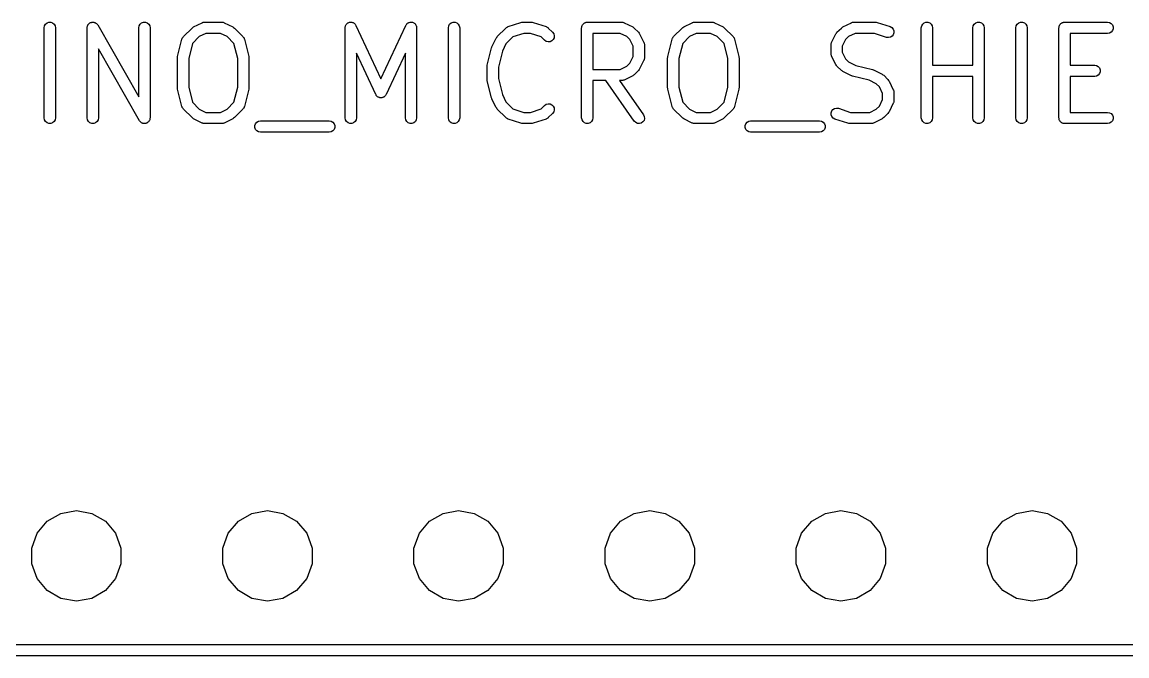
# Model space of a CAD drawing. Header units: millimetres. Extents: x 50 to 169, y 50 to 167.
# Drawn here: x 139.97 to 154.65, y 147.2 to 155.63 of the extents above; entities that cross this region are included whole.
import ezdxf

# ---------------------------------------------------------------- set-up
doc = ezdxf.new("R2010")
doc.units = ezdxf.units.MM
doc.layers.add('BLACK', color=7, linetype='Continuous')

# ---------------------------------------------------------------- blocks, each defined once
blk = doc.blocks.new('hhskb2-F.SilkS')
at = {"layer": 'BLACK'}
for p, q in [((127.152, -31.2229), (127.157, -31.1972)), ((127.152, -32.4229), (127.152, -31.2229)), ((127.157, -31.1972), (127.17, -31.1746)), ((127.17, -31.1746), (127.19, -31.1579)), ((127.19, -31.1579), (127.214, -31.149)), ((127.214, -31.149), (127.24, -31.149)), ((127.24, -31.149), (127.265, -31.1579)), ((127.265, -31.1579), (127.285, -31.1746)), ((127.285, -31.1746), (127.298, -31.1972)), ((127.298, -31.1972), (127.302, -31.2229)), ((127.302, -31.2229), (127.302, -32.4229)), ((127.724, -31.2229), (127.725, -31.2162)), ((127.724, -32.4229), (127.724, -31.2229)), ((127.725, -31.2095), (127.727, -31.2035)), ((127.725, -31.2162), (127.725, -31.2095)), ((127.727, -31.2035), (127.728, -31.1972)), ((127.728, -31.1972), (127.731, -31.1914)), ((127.731, -31.1914), (127.734, -31.1851)), ((127.734, -31.1851), (127.738, -31.1802)), ((127.738, -31.1802), (127.741, -31.1746)), ((127.741, -31.1746), (127.746, -31.1703)), ((127.746, -31.1703), (127.751, -31.1652)), ((127.751, -31.1652), (127.756, -31.162)), ((127.756, -31.162), (127.761, -31.1579)), ((127.761, -31.1579), (127.767, -31.1556)), ((127.767, -31.1556), (127.773, -31.1523)), ((127.773, -31.1523), (127.78, -31.1512)), ((127.78, -31.1512), (127.786, -31.149)), ((127.786, -31.149), (127.792, -31.149)), ((127.792, -31.149), (127.799, -31.1479)), ((127.799, -31.1479), (127.805, -31.149)), ((127.805, -31.149), (127.812, -31.149)), ((127.812, -31.149), (127.818, -31.1513)), ((127.818, -31.1513), (127.825, -31.1525)), ((127.825, -31.1525), (127.83, -31.1557)), ((127.83, -31.1557), (127.836, -31.1579)), ((127.836, -31.1579), (127.841, -31.1622)), ((127.841, -31.1622), (127.847, -31.1656)), ((127.847, -31.1656), (127.851, -31.1705)), ((127.851, -31.1705), (127.856, -31.1746)), ((127.856, -31.1746), (127.859, -31.1805)), ((127.859, -31.1805), (127.864, -31.1856)), ((127.864, -31.1856), (128.409, -32.1404)), ((128.409, -31.2229), (128.414, -31.1972)), ((128.409, -32.1404), (128.409, -31.2229)), ((128.414, -31.1972), (128.427, -31.1746)), ((128.427, -31.1746), (128.447, -31.1579)), ((128.447, -31.1579), (128.471, -31.149)), ((128.471, -31.149), (128.497, -31.149)), ((128.497, -31.149), (128.522, -31.1579)), ((128.522, -31.1579), (128.542, -31.1746)), ((128.542, -31.1746), (128.555, -31.1972)), ((128.555, -31.1972), (128.559, -31.2229)), ((128.559, -31.2229), (128.559, -32.4229)), ((129.003, -31.3413), (129.117, -31.227)), ((129.117, -31.227), (129.127, -31.2201)), ((129.127, -31.2201), (129.136, -31.2129)), ((129.136, -31.2129), (129.251, -31.1558)), ((129.251, -31.1558), (129.255, -31.1545)), ((129.255, -31.1545), (129.259, -31.1524)), ((129.259, -31.1524), (129.267, -31.1509)), ((129.267, -31.1509), (129.276, -31.1483)), ((129.276, -31.1483), (129.28, -31.1486)), ((129.28, -31.1486), (129.284, -31.1479)), ((129.284, -31.1479), (129.513, -31.1479)), ((129.513, -31.1479), (129.517, -31.1486)), ((129.517, -31.1486), (129.521, -31.1483)), ((129.521, -31.1483), (129.53, -31.1509)), ((129.53, -31.1509), (129.539, -31.1524)), ((129.539, -31.1524), (129.542, -31.1545)), ((129.542, -31.1545), (129.546, -31.1558)), ((129.546, -31.1558), (129.661, -31.2129)), ((129.661, -31.2129), (129.67, -31.2201)), ((129.67, -31.2201), (129.68, -31.227)), ((129.68, -31.227), (129.794, -31.3413)), ((131.152, -31.2229), (131.154, -31.2132)), ((131.152, -32.4229), (131.152, -31.2229)), ((131.154, -31.2132), (131.155, -31.2035)), ((131.155, -31.2035), (131.156, -31.2005)), ((131.156, -31.2005), (131.157, -31.1972)), ((131.157, -31.1972), (131.162, -31.1887)), ((131.162, -31.1887), (131.166, -31.1799)), ((131.166, -31.1799), (131.168, -31.1775)), ((131.168, -31.1775), (131.17, -31.1746)), ((131.17, -31.1746), (131.177, -31.1684)), ((131.177, -31.1684), (131.184, -31.1614)), ((131.184, -31.1614), (131.187, -31.16)), ((131.187, -31.16), (131.19, -31.1579)), ((131.19, -31.1579), (131.199, -31.1546)), ((131.199, -31.1546), (131.208, -31.1504)), ((131.208, -31.1504), (131.211, -31.1501)), ((131.211, -31.1501), (131.214, -31.149)), ((131.214, -31.149), (131.224, -31.149)), ((131.224, -31.149), (131.234, -31.1481)), ((131.234, -31.1481), (131.237, -31.149)), ((131.237, -31.149), (131.24, -31.149)), ((131.24, -31.149), (131.249, -31.1523)), ((131.249, -31.1523), (131.259, -31.1549)), ((131.259, -31.1549), (131.262, -31.1568)), ((131.262, -31.1568), (131.265, -31.1579)), ((131.265, -31.1579), (131.272, -31.1642)), ((131.272, -31.1642), (131.28, -31.1698)), ((131.28, -31.1698), (131.282, -31.1725)), ((131.282, -31.1725), (131.285, -31.1746)), ((131.285, -31.1746), (131.289, -31.1831)), ((131.289, -31.1831), (131.295, -31.1911)), ((131.295, -31.1911), (131.627, -31.9026)), ((131.627, -31.9026), (131.959, -31.1911)), ((131.959, -31.1911), (131.965, -31.1831)), ((131.965, -31.1831), (131.97, -31.1746)), ((131.97, -31.1746), (131.972, -31.1725)), ((131.972, -31.1725), (131.974, -31.1698)), ((131.974, -31.1698), (131.982, -31.1642)), ((131.982, -31.1642), (131.99, -31.1579)), ((131.99, -31.1579), (131.993, -31.1568)), ((131.993, -31.1568), (131.995, -31.1549)), ((131.995, -31.1549), (132.005, -31.1523)), ((132.005, -31.1523), (132.014, -31.149)), ((132.014, -31.149), (132.017, -31.149)), ((132.017, -31.149), (132.021, -31.1481)), ((132.021, -31.1481), (132.03, -31.149)), ((132.03, -31.149), (132.04, -31.149)), ((132.04, -31.149), (132.043, -31.1501)), ((132.043, -31.1501), (132.047, -31.1504)), ((132.047, -31.1504), (132.055, -31.1546)), ((132.055, -31.1546), (132.065, -31.1579)), ((132.065, -31.1579), (132.067, -31.16)), ((132.067, -31.16), (132.07, -31.1614)), ((132.07, -31.1614), (132.077, -31.1684)), ((132.077, -31.1684), (132.085, -31.1746)), ((132.085, -31.1746), (132.086, -31.1775)), ((132.086, -31.1775), (132.089, -31.1799)), ((132.089, -31.1799), (132.093, -31.1887)), ((132.093, -31.1887), (132.098, -31.1972)), ((132.098, -31.1972), (132.098, -31.2005)), ((132.098, -31.2005), (132.1, -31.2035)), ((132.1, -31.2035), (132.1, -31.2132)), ((132.1, -31.2132), (132.102, -31.2229)), ((132.102, -31.2229), (132.102, -32.4229)), ((132.524, -31.2229), (132.528, -31.1972)), ((132.524, -32.4229), (132.524, -31.2229)), ((132.528, -31.1972), (132.541, -31.1746)), ((132.541, -31.1746), (132.561, -31.1579)), ((132.561, -31.1579), (132.586, -31.149)), ((132.586, -31.149), (132.612, -31.149)), ((132.612, -31.149), (132.636, -31.1579)), ((132.636, -31.1579), (132.656, -31.1746)), ((132.656, -31.1746), (132.669, -31.1972)), ((132.669, -31.1972), (132.674, -31.2229)), ((132.674, -31.2229), (132.674, -32.4229)), ((133.174, -31.3413), (133.288, -31.227)), ((133.288, -31.227), (133.292, -31.2245)), ((133.292, -31.2245), (133.295, -31.2213)), ((133.295, -31.2213), (133.303, -31.2171)), ((133.303, -31.2171), (133.31, -31.212)), ((133.31, -31.212), (133.314, -31.2109)), ((133.314, -31.2109), (133.318, -31.2088)), ((133.318, -31.2088), (133.489, -31.1517)), ((133.489, -31.1517), (133.501, -31.1499)), ((133.501, -31.1499), (133.513, -31.1479)), ((133.513, -31.1479), (133.627, -31.1479)), ((133.627, -31.1479), (133.639, -31.1499)), ((133.639, -31.1499), (133.651, -31.1517)), ((133.651, -31.1517), (133.822, -31.2088)), ((133.822, -31.2088), (133.826, -31.2109)), ((133.826, -31.2109), (133.83, -31.212)), ((133.83, -31.212), (133.837, -31.2171)), ((133.837, -31.2171), (133.845, -31.2213)), ((133.845, -31.2213), (133.848, -31.2245)), ((133.848, -31.2245), (133.852, -31.227)), ((133.852, -31.227), (133.909, -31.2841)), ((134.295, -31.2229), (134.296, -31.2164)), ((134.295, -32.4229), (134.295, -31.2229)), ((134.296, -31.2098), (134.298, -31.2037)), ((134.296, -31.2164), (134.296, -31.2098)), ((134.298, -31.2037), (134.3, -31.1972)), ((134.3, -31.1972), (134.303, -31.1915)), ((134.303, -31.1915), (134.305, -31.1854)), ((134.305, -31.1854), (134.309, -31.1803)), ((134.309, -31.1803), (134.313, -31.1746)), ((134.313, -31.1746), (134.318, -31.1704)), ((134.318, -31.1704), (134.322, -31.1654)), ((134.322, -31.1654), (134.327, -31.1621)), ((134.327, -31.1621), (134.332, -31.1579)), ((134.332, -31.1579), (134.339, -31.1557)), ((134.339, -31.1557), (134.344, -31.1524)), ((134.344, -31.1524), (134.351, -31.1512)), ((134.351, -31.1512), (134.357, -31.149)), ((134.357, -31.149), (134.364, -31.149)), ((134.364, -31.149), (134.37, -31.1479)), ((134.37, -31.1479), (134.827, -31.1479)), ((134.827, -31.1479), (134.831, -31.1486)), ((134.831, -31.1486), (134.836, -31.1483)), ((134.836, -31.1483), (134.844, -31.1509)), ((134.844, -31.1509), (134.853, -31.1524)), ((134.853, -31.1524), (134.857, -31.1545)), ((134.857, -31.1545), (134.861, -31.1558)), ((134.861, -31.1558), (134.975, -31.2129)), ((134.975, -31.2129), (134.985, -31.2201)), ((134.985, -31.2201), (134.994, -31.227)), ((134.994, -31.227), (135.052, -31.2841)), ((135.517, -31.3413), (135.631, -31.227)), ((135.631, -31.227), (135.641, -31.2201)), ((135.641, -31.2201), (135.651, -31.2129)), ((135.651, -31.2129), (135.765, -31.1558)), ((135.765, -31.1558), (135.769, -31.1545)), ((135.769, -31.1545), (135.773, -31.1524)), ((135.773, -31.1524), (135.782, -31.1509)), ((135.782, -31.1509), (135.79, -31.1483)), ((135.79, -31.1483), (135.794, -31.1486)), ((135.794, -31.1486), (135.799, -31.1479)), ((135.799, -31.1479), (136.027, -31.1479)), ((136.027, -31.1479), (136.031, -31.1486)), ((136.031, -31.1486), (136.036, -31.1483)), ((136.036, -31.1483), (136.044, -31.1509)), ((136.044, -31.1509), (136.053, -31.1524)), ((136.053, -31.1524), (136.057, -31.1545)), ((136.057, -31.1545), (136.061, -31.1558)), ((136.061, -31.1558), (136.175, -31.2129)), ((136.175, -31.2129), (136.185, -31.2201)), ((136.185, -31.2201), (136.194, -31.227)), ((136.194, -31.227), (136.309, -31.3413)), ((137.688, -31.2841), (137.746, -31.227)), ((137.746, -31.227), (137.755, -31.2201)), ((137.755, -31.2201), (137.765, -31.2129)), ((137.765, -31.2129), (137.879, -31.1558)), ((137.879, -31.1558), (137.883, -31.1545)), ((137.883, -31.1545), (137.887, -31.1524)), ((137.887, -31.1524), (137.896, -31.1509)), ((137.896, -31.1509), (137.904, -31.1483)), ((137.904, -31.1483), (137.909, -31.1486)), ((137.909, -31.1486), (137.913, -31.1479)), ((137.913, -31.1479), (138.199, -31.1479)), ((138.199, -31.1479), (138.21, -31.1499)), ((138.21, -31.1499), (138.222, -31.1517)), ((138.222, -31.1517), (138.394, -31.2088)), ((138.394, -31.2088), (138.417, -31.2213)), ((138.417, -31.2213), (138.434, -31.2407)), ((138.434, -31.2407), (138.443, -31.265)), ((138.443, -31.265), (138.444, -31.291)), ((138.809, -31.2229), (138.814, -31.1972)), ((138.809, -32.4229), (138.809, -31.2229)), ((138.814, -31.1972), (138.827, -31.1746)), ((138.827, -31.1746), (138.847, -31.1579)), ((138.847, -31.1579), (138.871, -31.149)), ((138.871, -31.149), (138.897, -31.149)), ((138.897, -31.149), (138.922, -31.1579)), ((138.922, -31.1579), (138.942, -31.1746)), ((138.942, -31.1746), (138.955, -31.1972)), ((138.955, -31.1972), (138.959, -31.2229)), ((138.959, -31.2229), (138.959, -31.7193)), ((139.495, -31.2229), (139.5, -31.1972)), ((139.495, -31.7193), (139.495, -31.2229)), ((139.5, -31.1972), (139.513, -31.1746)), ((139.513, -31.1746), (139.533, -31.1579)), ((139.533, -31.1579), (139.557, -31.149)), ((139.557, -31.149), (139.583, -31.149)), ((139.583, -31.149), (139.608, -31.1579)), ((139.608, -31.1579), (139.627, -31.1746)), ((139.627, -31.1746), (139.64, -31.1972)), ((139.64, -31.1972), (139.645, -31.2229)), ((139.645, -31.2229), (139.645, -32.4229)), ((140.066, -31.2229), (140.071, -31.1972)), ((140.066, -32.4229), (140.066, -31.2229)), ((140.071, -31.1972), (140.084, -31.1746)), ((140.084, -31.1746), (140.104, -31.1579)), ((140.104, -31.1579), (140.128, -31.149)), ((140.128, -31.149), (140.154, -31.149)), ((140.154, -31.149), (140.179, -31.1579)), ((140.179, -31.1579), (140.199, -31.1746)), ((140.199, -31.1746), (140.212, -31.1972)), ((140.212, -31.1972), (140.216, -31.2229)), ((140.216, -31.2229), (140.216, -32.4229)), ((140.638, -31.2229), (140.639, -31.2164)), ((140.638, -32.4229), (140.638, -31.2229)), ((140.639, -31.2098), (140.641, -31.2037)), ((140.639, -31.2164), (140.639, -31.2098)), ((140.641, -31.2037), (140.642, -31.1972)), ((140.642, -31.1972), (140.646, -31.1915)), ((140.646, -31.1915), (140.648, -31.1854)), ((140.648, -31.1854), (140.652, -31.1803)), ((140.652, -31.1803), (140.655, -31.1746)), ((140.655, -31.1746), (140.66, -31.1704)), ((140.66, -31.1704), (140.665, -31.1654)), ((140.665, -31.1654), (140.67, -31.1621)), ((140.67, -31.1621), (140.675, -31.1579)), ((140.675, -31.1579), (140.682, -31.1557)), ((140.682, -31.1557), (140.687, -31.1524)), ((140.687, -31.1524), (140.694, -31.1512)), ((140.694, -31.1512), (140.7, -31.149)), ((140.7, -31.149), (140.706, -31.149)), ((140.706, -31.149), (140.713, -31.1479)), ((140.713, -31.1479), (141.284, -31.1479)), ((141.284, -31.1479), (141.31, -31.1524)), ((141.31, -31.1524), (141.332, -31.1654)), ((141.332, -31.1654), (141.349, -31.1854)), ((141.349, -31.2604), (141.332, -31.2803)), ((141.349, -31.1854), (141.358, -31.2098)), ((141.358, -31.2359), (141.349, -31.2604)), ((141.358, -31.2098), (141.358, -31.2359)), ((128.926, -31.6047), (128.983, -31.3761)), ((128.983, -31.3761), (128.986, -31.3695)), ((128.986, -31.3695), (128.988, -31.3626)), ((128.988, -31.3626), (128.991, -31.3577)), ((128.991, -31.3577), (128.994, -31.3523)), ((128.994, -31.3523), (128.999, -31.3471)), ((128.999, -31.3471), (129.003, -31.3413)), ((129.214, -31.3416), (129.123, -31.4326)), ((129.302, -31.2979), (129.214, -31.3416)), ((129.495, -31.2979), (129.302, -31.2979)), ((129.583, -31.3416), (129.495, -31.2979)), ((129.674, -31.4326), (129.583, -31.3416)), ((129.794, -31.3413), (129.799, -31.3471)), ((129.799, -31.3471), (129.804, -31.3523)), ((129.804, -31.3523), (129.806, -31.3577)), ((129.806, -31.3577), (129.809, -31.3626)), ((129.809, -31.3626), (129.811, -31.3695)), ((129.811, -31.3695), (129.814, -31.3761)), ((129.814, -31.3761), (129.871, -31.6047)), ((133.103, -31.475), (133.16, -31.3607)), ((133.16, -31.3607), (133.167, -31.3511)), ((133.167, -31.3511), (133.174, -31.3413)), ((133.382, -31.3456), (133.289, -31.4387)), ((133.525, -31.2979), (133.382, -31.3456)), ((133.615, -31.2979), (133.525, -31.2979)), ((133.758, -31.3456), (133.615, -31.2979)), ((133.803, -31.3902), (133.758, -31.3456)), ((133.824, -31.4051), (133.803, -31.3902)), ((133.849, -31.4119), (133.824, -31.4051)), ((133.875, -31.4096), (133.849, -31.4119)), ((133.899, -31.3986), (133.875, -31.4096)), ((133.917, -31.3802), (133.899, -31.3986)), ((133.909, -31.2841), (133.924, -31.3054)), ((133.928, -31.3566), (133.917, -31.3802)), ((133.924, -31.3054), (133.93, -31.3306)), ((133.93, -31.3306), (133.928, -31.3566)), ((134.445, -31.2979), (134.445, -31.7764)), ((134.809, -31.2979), (134.445, -31.2979)), ((134.897, -31.3416), (134.809, -31.2979)), ((134.937, -31.3816), (134.897, -31.3416)), ((134.981, -31.4691), (134.937, -31.3816)), ((135.052, -31.2841), (135.058, -31.2939)), ((135.058, -31.2939), (135.066, -31.3036)), ((135.066, -31.3036), (135.123, -31.4179)), ((135.123, -31.4179), (135.124, -31.422)), ((135.44, -31.6047), (135.497, -31.3761)), ((135.497, -31.3761), (135.5, -31.3695)), ((135.5, -31.3695), (135.502, -31.3626)), ((135.502, -31.3626), (135.505, -31.3577)), ((135.505, -31.3577), (135.508, -31.3523)), ((135.508, -31.3523), (135.513, -31.3471)), ((135.513, -31.3471), (135.517, -31.3413)), ((135.729, -31.3416), (135.638, -31.4326)), ((135.816, -31.2979), (135.729, -31.3416)), ((136.009, -31.2979), (135.816, -31.2979)), ((136.097, -31.3416), (136.009, -31.2979)), ((136.188, -31.4326), (136.097, -31.3416)), ((136.309, -31.3413), (136.313, -31.3471)), ((136.313, -31.3471), (136.318, -31.3523)), ((136.318, -31.3523), (136.32, -31.3577)), ((136.32, -31.3577), (136.324, -31.3626)), ((136.324, -31.3626), (136.326, -31.3695)), ((136.326, -31.3695), (136.328, -31.3761)), ((136.328, -31.3761), (136.386, -31.6047)), ((137.616, -31.422), (137.617, -31.4179)), ((137.617, -31.4179), (137.674, -31.3036)), ((137.674, -31.3036), (137.682, -31.294)), ((137.682, -31.294), (137.688, -31.2841)), ((137.803, -31.3816), (137.759, -31.4691)), ((137.843, -31.3416), (137.803, -31.3816)), ((137.931, -31.2979), (137.843, -31.3416)), ((138.186, -31.2979), (137.931, -31.2979)), ((138.346, -31.3512), (138.186, -31.2979)), ((138.372, -31.355), (138.346, -31.3512)), ((138.398, -31.3498), (138.372, -31.355)), ((138.42, -31.3361), (138.398, -31.3498)), ((138.436, -31.3157), (138.42, -31.3361)), ((138.444, -31.291), (138.436, -31.3157)), ((141.284, -31.2979), (140.788, -31.2979)), ((140.788, -31.2979), (140.788, -31.7193)), ((141.31, -31.2933), (141.284, -31.2979)), ((141.332, -31.2803), (141.31, -31.2933)), ((128.419, -32.4601), (127.874, -31.5053)), ((127.874, -31.5053), (127.874, -32.4229)), ((129.123, -31.4326), (129.074, -31.6321)), ((129.724, -31.6321), (129.674, -31.4326)), ((131.559, -32.1117), (131.302, -31.5609)), ((131.302, -31.5609), (131.302, -32.4229)), ((131.952, -31.5609), (131.695, -32.1117)), ((131.952, -32.4229), (131.952, -31.5609)), ((133.04, -31.719), (133.097, -31.4904)), ((133.097, -31.4904), (133.101, -31.4829)), ((133.101, -31.4829), (133.103, -31.475)), ((133.241, -31.5347), (133.188, -31.7464)), ((133.289, -31.4387), (133.241, -31.5347)), ((134.981, -31.6052), (134.981, -31.4691)), ((135.124, -31.422), (135.126, -31.4258)), ((135.126, -31.4258), (135.128, -31.4344)), ((135.128, -31.4344), (135.13, -31.4429)), ((135.13, -31.4429), (135.13, -31.4472)), ((135.13, -31.4472), (135.131, -31.4514)), ((135.131, -31.4514), (135.131, -31.6229)), ((135.638, -31.4326), (135.588, -31.6321)), ((136.238, -31.6321), (136.188, -31.4326)), ((137.609, -31.4514), (137.61, -31.4472)), ((137.609, -31.5657), (137.609, -31.4514)), ((137.61, -31.57), (137.609, -31.5657)), ((137.61, -31.4429), (137.612, -31.4344)), ((137.61, -31.4472), (137.61, -31.4429)), ((137.612, -31.4344), (137.614, -31.4258)), ((137.614, -31.4258), (137.616, -31.422)), ((137.759, -31.4691), (137.759, -31.548)), ((137.759, -31.548), (137.803, -31.6356)), ((128.924, -31.6229), (128.925, -31.6138)), ((128.924, -32.0229), (128.924, -31.6229)), ((128.925, -31.6138), (128.926, -31.6047)), ((129.074, -31.6321), (129.074, -32.0136)), ((129.724, -32.0136), (129.724, -31.6321)), ((129.871, -31.6047), (129.872, -31.6138)), ((129.872, -31.6138), (129.874, -31.6229)), ((129.874, -31.6229), (129.874, -32.0229)), ((134.897, -31.7326), (134.937, -31.6927)), ((134.937, -31.6927), (134.981, -31.6052)), ((135.123, -31.6564), (135.066, -31.7707)), ((135.124, -31.6523), (135.123, -31.6564)), ((135.126, -31.6485), (135.124, -31.6523)), ((135.128, -31.6399), (135.126, -31.6485)), ((135.13, -31.6314), (135.128, -31.6399)), ((135.131, -31.6229), (135.13, -31.6271)), ((135.13, -31.6271), (135.13, -31.6314)), ((135.438, -31.6229), (135.439, -31.6138)), ((135.438, -32.0229), (135.438, -31.6229)), ((135.439, -31.6138), (135.44, -31.6047)), ((135.588, -31.6321), (135.588, -32.0136)), ((136.238, -32.0136), (136.238, -31.6321)), ((136.386, -31.6047), (136.386, -31.6138)), ((136.386, -31.6138), (136.388, -31.6229)), ((136.388, -31.6229), (136.388, -32.0229)), ((137.61, -31.5743), (137.61, -31.57)), ((137.612, -31.5827), (137.61, -31.5743)), ((137.614, -31.5914), (137.612, -31.5827)), ((137.616, -31.5951), (137.614, -31.5914)), ((137.617, -31.5993), (137.616, -31.5951)), ((137.674, -31.7135), (137.617, -31.5993)), ((137.803, -31.6356), (137.843, -31.6755)), ((137.843, -31.6755), (137.939, -31.7235)), ((133.038, -31.7371), (133.039, -31.7281)), ((133.038, -31.9086), (133.038, -31.7371)), ((133.039, -31.7281), (133.04, -31.719)), ((133.188, -31.7464), (133.188, -31.8993)), ((134.445, -31.7764), (134.809, -31.7764)), ((134.809, -31.7764), (134.897, -31.7326)), ((134.985, -31.8542), (134.975, -31.8614)), ((134.994, -31.8473), (134.985, -31.8542)), ((135.052, -31.7902), (134.994, -31.8473)), ((135.058, -31.7803), (135.052, -31.7902)), ((135.066, -31.7707), (135.058, -31.7803)), ((137.682, -31.7232), (137.674, -31.7135)), ((137.688, -31.733), (137.682, -31.7232)), ((137.746, -31.7902), (137.688, -31.733)), ((137.755, -31.7971), (137.746, -31.7902)), ((137.765, -31.8042), (137.755, -31.7971)), ((137.879, -31.8614), (137.765, -31.8042)), ((137.939, -31.7235), (138.16, -31.7787)), ((138.16, -31.7787), (138.167, -31.782)), ((138.167, -31.782), (138.175, -31.7843)), ((138.175, -31.7843), (138.289, -31.8415)), ((138.289, -31.8415), (138.299, -31.8486)), ((138.299, -31.8486), (138.309, -31.8555)), ((138.309, -31.8555), (138.366, -31.9127)), ((138.959, -31.7193), (139.495, -31.7193)), ((140.788, -31.7193), (141.113, -31.7193)), ((141.113, -31.7193), (141.139, -31.7238)), ((141.139, -31.7238), (141.161, -31.7368)), ((141.161, -31.8517), (141.139, -31.8648)), ((141.161, -31.7368), (141.178, -31.7568)), ((141.178, -31.8318), (141.161, -31.8517)), ((141.178, -31.7568), (141.187, -31.7813)), ((141.187, -31.8073), (141.178, -31.8318)), ((141.187, -31.7813), (141.187, -31.8073)), ((133.039, -31.9176), (133.038, -31.9086)), ((133.04, -31.9268), (133.039, -31.9176)), ((133.097, -32.1553), (133.04, -31.9268)), ((133.188, -31.8993), (133.241, -32.111)), ((134.617, -31.9264), (134.445, -31.9264)), ((134.445, -31.9264), (134.445, -32.4229)), ((134.994, -32.4659), (134.617, -31.9264)), ((134.827, -31.9264), (134.8, -31.9264)), ((134.8, -31.9264), (135.117, -32.3798)), ((134.831, -31.9257), (134.827, -31.9264)), ((134.836, -31.9259), (134.831, -31.9257)), ((134.844, -31.9234), (134.836, -31.9259)), ((134.853, -31.9219), (134.844, -31.9234)), ((134.857, -31.9197), (134.853, -31.9219)), ((134.861, -31.9185), (134.857, -31.9197)), ((134.975, -31.8614), (134.861, -31.9185)), ((137.887, -31.8637), (137.879, -31.8614)), ((137.895, -31.867), (137.887, -31.8637)), ((138.115, -31.9222), (137.895, -31.867)), ((138.211, -31.9702), (138.115, -31.9222)), ((138.251, -32.0101), (138.211, -31.9702)), ((138.366, -31.9127), (138.373, -31.9225)), ((138.373, -31.9225), (138.38, -31.9322)), ((138.38, -31.9322), (138.437, -32.0465)), ((139.495, -31.8693), (138.959, -31.8693)), ((138.959, -31.8693), (138.959, -32.4229)), ((139.495, -32.4229), (139.495, -31.8693)), ((141.113, -31.8693), (140.788, -31.8693)), ((140.788, -31.8693), (140.788, -32.3479)), ((141.139, -31.8648), (141.113, -31.8693)), ((128.925, -32.0319), (128.924, -32.0229)), ((128.926, -32.041), (128.925, -32.0319)), ((128.983, -32.2696), (128.926, -32.041)), ((129.074, -32.0136), (129.123, -32.2131)), ((129.674, -32.2131), (129.724, -32.0136)), ((129.871, -32.041), (129.814, -32.2696)), ((129.872, -32.0319), (129.871, -32.041)), ((129.874, -32.0229), (129.872, -32.0319)), ((131.563, -32.1171), (131.559, -32.1117)), ((131.566, -32.123), (131.563, -32.1171)), ((131.57, -32.1277), (131.566, -32.123)), ((131.574, -32.133), (131.57, -32.1277)), ((131.579, -32.1368), (131.574, -32.133)), ((131.584, -32.1414), (131.579, -32.1368)), ((131.59, -32.1442), (131.584, -32.1414)), ((131.595, -32.148), (131.59, -32.1442)), ((131.602, -32.1497), (131.595, -32.148)), ((131.608, -32.1524), (131.602, -32.1497)), ((131.614, -32.153), (131.608, -32.1524)), ((131.621, -32.1547), (131.614, -32.153)), ((131.64, -32.153), (131.634, -32.1547)), ((131.647, -32.1524), (131.64, -32.153)), ((131.653, -32.1497), (131.647, -32.1524)), ((131.659, -32.148), (131.653, -32.1497)), ((131.664, -32.1442), (131.659, -32.148)), ((131.67, -32.1414), (131.664, -32.1442)), ((131.675, -32.1368), (131.67, -32.1414)), ((131.68, -32.133), (131.675, -32.1368)), ((131.684, -32.1277), (131.68, -32.133)), ((131.689, -32.123), (131.684, -32.1277)), ((131.691, -32.1171), (131.689, -32.123)), ((131.695, -32.1117), (131.691, -32.1171)), ((133.241, -32.111), (133.289, -32.207)), ((135.439, -32.0319), (135.438, -32.0229)), ((135.44, -32.041), (135.439, -32.0319)), ((135.497, -32.2696), (135.44, -32.041)), ((135.588, -32.0136), (135.638, -32.2131)), ((136.188, -32.2131), (136.238, -32.0136)), ((136.386, -32.041), (136.328, -32.2696)), ((136.388, -32.0229), (136.386, -32.0319)), ((136.386, -32.0319), (136.386, -32.041)), ((138.295, -32.0977), (138.251, -32.0101)), ((138.295, -32.1766), (138.295, -32.0977)), ((138.437, -32.0465), (138.438, -32.0506)), ((138.438, -32.0506), (138.44, -32.0543)), ((138.44, -32.0543), (138.442, -32.063)), ((138.442, -32.063), (138.445, -32.0714)), ((138.445, -32.0714), (138.444, -32.0757)), ((138.444, -32.0757), (138.445, -32.08)), ((138.445, -32.08), (138.445, -32.1943)), ((128.986, -32.2762), (128.983, -32.2696)), ((128.988, -32.2831), (128.986, -32.2762)), ((128.991, -32.288), (128.988, -32.2831)), ((128.994, -32.2934), (128.991, -32.288)), ((128.999, -32.2986), (128.994, -32.2934)), ((129.003, -32.3045), (128.999, -32.2986)), ((129.123, -32.2131), (129.214, -32.3041)), ((129.583, -32.3041), (129.674, -32.2131)), ((129.799, -32.2986), (129.794, -32.3045)), ((129.804, -32.2934), (129.799, -32.2986)), ((129.806, -32.288), (129.804, -32.2934)), ((129.809, -32.2831), (129.806, -32.288)), ((129.811, -32.2762), (129.809, -32.2831)), ((129.814, -32.2696), (129.811, -32.2762)), ((131.627, -32.1541), (131.621, -32.1547)), ((131.634, -32.1547), (131.627, -32.1541)), ((133.101, -32.1628), (133.097, -32.1553)), ((133.103, -32.1707), (133.101, -32.1628)), ((133.16, -32.285), (133.103, -32.1707)), ((133.167, -32.2946), (133.16, -32.285)), ((133.174, -32.3045), (133.167, -32.2946)), ((133.289, -32.207), (133.382, -32.3002)), ((133.382, -32.3002), (133.525, -32.3479)), ((133.615, -32.3479), (133.758, -32.3002)), ((133.758, -32.3002), (133.803, -32.2555)), ((133.803, -32.2555), (133.824, -32.2406)), ((133.824, -32.2406), (133.849, -32.2339)), ((133.849, -32.2339), (133.875, -32.2361)), ((133.875, -32.2361), (133.899, -32.2471)), ((133.899, -32.2471), (133.917, -32.2656)), ((133.917, -32.2656), (133.928, -32.2892)), ((133.928, -32.2892), (133.93, -32.3151)), ((135.5, -32.2762), (135.497, -32.2696)), ((135.502, -32.2831), (135.5, -32.2762)), ((135.505, -32.288), (135.502, -32.2831)), ((135.508, -32.2934), (135.505, -32.288)), ((135.513, -32.2986), (135.508, -32.2934)), ((135.517, -32.3045), (135.513, -32.2986)), ((135.638, -32.2131), (135.729, -32.3041)), ((136.097, -32.3041), (136.188, -32.2131)), ((136.313, -32.2986), (136.309, -32.3045)), ((136.318, -32.2934), (136.313, -32.2986)), ((136.32, -32.288), (136.318, -32.2934)), ((136.324, -32.2831), (136.32, -32.288)), ((136.326, -32.2762), (136.324, -32.2831)), ((136.328, -32.2696), (136.326, -32.2762)), ((137.635, -32.3096), (137.657, -32.296)), ((137.657, -32.296), (137.682, -32.2907)), ((137.682, -32.2907), (137.708, -32.2946)), ((137.708, -32.2946), (137.868, -32.3479)), ((138.211, -32.3041), (138.251, -32.2641)), ((138.251, -32.2641), (138.295, -32.1766)), ((138.437, -32.2278), (138.38, -32.3421)), ((138.438, -32.2237), (138.437, -32.2278)), ((138.44, -32.2199), (138.438, -32.2237)), ((138.442, -32.2113), (138.44, -32.2199)), ((138.445, -32.2029), (138.442, -32.2113)), ((138.445, -32.1943), (138.444, -32.1985)), ((138.444, -32.1985), (138.445, -32.2029)), ((127.157, -32.4485), (127.152, -32.4229)), ((127.302, -32.4229), (127.298, -32.4485)), ((127.728, -32.4485), (127.724, -32.4229)), ((127.874, -32.4229), (127.869, -32.4485)), ((128.556, -32.4422), (128.555, -32.4485)), ((128.558, -32.4362), (128.556, -32.4422)), ((128.559, -32.4229), (128.558, -32.4295)), ((128.558, -32.4295), (128.558, -32.4362)), ((129.117, -32.4187), (129.003, -32.3045)), ((129.127, -32.4256), (129.117, -32.4187)), ((129.136, -32.4328), (129.127, -32.4256)), ((129.251, -32.4899), (129.136, -32.4328)), ((129.214, -32.3041), (129.302, -32.3479)), ((129.302, -32.3479), (129.495, -32.3479)), ((129.495, -32.3479), (129.583, -32.3041)), ((129.661, -32.4328), (129.546, -32.4899)), ((129.67, -32.4256), (129.661, -32.4328)), ((129.68, -32.4187), (129.67, -32.4256)), ((129.794, -32.3045), (129.68, -32.4187)), ((131.157, -32.4485), (131.152, -32.4229)), ((131.302, -32.4229), (131.298, -32.4485)), ((131.957, -32.4485), (131.952, -32.4229)), ((132.102, -32.4229), (132.098, -32.4485)), ((132.528, -32.4485), (132.524, -32.4229)), ((132.674, -32.4229), (132.669, -32.4485)), ((133.288, -32.4187), (133.174, -32.3045)), ((133.292, -32.4212), (133.288, -32.4187)), ((133.295, -32.4245), (133.292, -32.4212)), ((133.303, -32.4286), (133.295, -32.4245)), ((133.31, -32.4337), (133.303, -32.4286)), ((133.314, -32.4348), (133.31, -32.4337)), ((133.318, -32.4369), (133.314, -32.4348)), ((133.489, -32.494), (133.318, -32.4369)), ((133.525, -32.3479), (133.615, -32.3479)), ((133.822, -32.4369), (133.651, -32.494)), ((133.826, -32.4348), (133.822, -32.4369)), ((133.83, -32.4337), (133.826, -32.4348)), ((133.837, -32.4286), (133.83, -32.4337)), ((133.845, -32.4245), (133.837, -32.4286)), ((133.848, -32.4212), (133.845, -32.4245)), ((133.852, -32.4187), (133.848, -32.4212)), ((133.909, -32.3616), (133.852, -32.4187)), ((133.924, -32.3403), (133.909, -32.3616)), ((133.93, -32.3151), (133.924, -32.3403)), ((134.3, -32.4485), (134.295, -32.4229)), ((134.445, -32.4229), (134.44, -32.4485)), ((135.117, -32.3798), (135.128, -32.4035)), ((135.13, -32.4294), (135.124, -32.4546)), ((135.128, -32.4035), (135.13, -32.4294)), ((135.631, -32.4187), (135.517, -32.3045)), ((135.641, -32.4256), (135.631, -32.4187)), ((135.651, -32.4328), (135.641, -32.4256)), ((135.765, -32.4899), (135.651, -32.4328)), ((135.729, -32.3041), (135.816, -32.3479)), ((135.816, -32.3479), (136.009, -32.3479)), ((136.009, -32.3479), (136.097, -32.3041)), ((136.175, -32.4328), (136.061, -32.4899)), ((136.185, -32.4256), (136.175, -32.4328)), ((136.194, -32.4187), (136.185, -32.4256)), ((136.309, -32.3045), (136.194, -32.4187)), ((137.61, -32.3547), (137.618, -32.33)), ((137.611, -32.3807), (137.61, -32.3547)), ((137.62, -32.405), (137.611, -32.3807)), ((137.618, -32.33), (137.635, -32.3096)), ((137.638, -32.4245), (137.62, -32.405)), ((137.661, -32.4369), (137.638, -32.4245)), ((137.832, -32.494), (137.661, -32.4369)), ((137.868, -32.3479), (138.124, -32.3479)), ((138.124, -32.3479), (138.211, -32.3041)), ((138.289, -32.4328), (138.175, -32.4899)), ((138.299, -32.4256), (138.289, -32.4328)), ((138.309, -32.4187), (138.299, -32.4256)), ((138.366, -32.3616), (138.309, -32.4187)), ((138.373, -32.3518), (138.366, -32.3616)), ((138.38, -32.3421), (138.373, -32.3518)), ((138.814, -32.4485), (138.809, -32.4229)), ((138.959, -32.4229), (138.955, -32.4485)), ((139.5, -32.4485), (139.495, -32.4229)), ((139.645, -32.4229), (139.64, -32.4485)), ((140.071, -32.4485), (140.066, -32.4229)), ((140.216, -32.4229), (140.212, -32.4485)), ((140.639, -32.4293), (140.638, -32.4229)), ((140.639, -32.4359), (140.639, -32.4293)), ((140.641, -32.442), (140.639, -32.4359)), ((140.642, -32.4485), (140.641, -32.442)), ((140.788, -32.3479), (141.284, -32.3479)), ((141.284, -32.3479), (141.31, -32.3524)), ((141.31, -32.3524), (141.332, -32.3654)), ((141.332, -32.3654), (141.349, -32.3854)), ((141.349, -32.3854), (141.358, -32.4098)), ((141.358, -32.4359), (141.349, -32.4604)), ((141.358, -32.4098), (141.358, -32.4359)), ((127.17, -32.4711), (127.157, -32.4485)), ((127.19, -32.4878), (127.17, -32.4711)), ((127.214, -32.4967), (127.19, -32.4878)), ((127.24, -32.4967), (127.214, -32.4967)), ((127.265, -32.4878), (127.24, -32.4967)), ((127.285, -32.4711), (127.265, -32.4878)), ((127.298, -32.4485), (127.285, -32.4711)), ((127.741, -32.4711), (127.728, -32.4485)), ((127.761, -32.4878), (127.741, -32.4711)), ((127.786, -32.4967), (127.761, -32.4878)), ((127.812, -32.4967), (127.786, -32.4967)), ((127.836, -32.4878), (127.812, -32.4967)), ((127.856, -32.4711), (127.836, -32.4878)), ((127.869, -32.4485), (127.856, -32.4711)), ((128.423, -32.4652), (128.419, -32.4601)), ((128.427, -32.4711), (128.423, -32.4652)), ((128.432, -32.4752), (128.427, -32.4711)), ((128.436, -32.4801), (128.432, -32.4752)), ((128.442, -32.4835), (128.436, -32.4801)), ((128.447, -32.4878), (128.442, -32.4835)), ((128.453, -32.49), (128.447, -32.4878)), ((128.458, -32.4932), (128.453, -32.49)), ((128.465, -32.4944), (128.458, -32.4932)), ((128.471, -32.4967), (128.465, -32.4944)), ((128.478, -32.4967), (128.471, -32.4967)), ((128.484, -32.4979), (128.478, -32.4967)), ((128.491, -32.4967), (128.484, -32.4979)), ((128.497, -32.4967), (128.491, -32.4967)), ((128.503, -32.4945), (128.497, -32.4967)), ((128.51, -32.4934), (128.503, -32.4945)), ((128.515, -32.4901), (128.51, -32.4934)), ((128.522, -32.4878), (128.515, -32.4901)), ((128.527, -32.4837), (128.522, -32.4878)), ((128.532, -32.4805), (128.527, -32.4837)), ((128.537, -32.4754), (128.532, -32.4805)), ((128.542, -32.4711), (128.537, -32.4754)), ((128.545, -32.4655), (128.542, -32.4711)), ((128.549, -32.4606), (128.545, -32.4655)), ((128.551, -32.4543), (128.549, -32.4606)), ((128.555, -32.4485), (128.551, -32.4543)), ((129.255, -32.4912), (129.251, -32.4899)), ((129.259, -32.4933), (129.255, -32.4912)), ((129.267, -32.4949), (129.259, -32.4933)), ((129.276, -32.4974), (129.267, -32.4949)), ((129.28, -32.4971), (129.276, -32.4974)), ((129.284, -32.4979), (129.28, -32.4971)), ((129.513, -32.4979), (129.284, -32.4979)), ((129.517, -32.4971), (129.513, -32.4979)), ((129.521, -32.4974), (129.517, -32.4971)), ((129.53, -32.4949), (129.521, -32.4974)), ((129.539, -32.4933), (129.53, -32.4949)), ((129.542, -32.4912), (129.539, -32.4933)), ((129.546, -32.4899), (129.542, -32.4912)), ((129.953, -32.5241), (129.962, -32.4996)), ((129.953, -32.5502), (129.953, -32.5241)), ((129.962, -32.5746), (129.953, -32.5502)), ((129.962, -32.4996), (129.979, -32.4797)), ((129.979, -32.5946), (129.962, -32.5746)), ((129.979, -32.4797), (130.001, -32.4667)), ((130.001, -32.4667), (130.027, -32.4621)), ((130.027, -32.4621), (130.941, -32.4621)), ((130.941, -32.4621), (130.967, -32.4667)), ((130.967, -32.4667), (130.99, -32.4797)), ((130.99, -32.4797), (131.006, -32.4996)), ((131.006, -32.5746), (130.99, -32.5946)), ((131.006, -32.4996), (131.015, -32.5241)), ((131.015, -32.5502), (131.006, -32.5746)), ((131.015, -32.5241), (131.015, -32.5502)), ((131.17, -32.4711), (131.157, -32.4485)), ((131.19, -32.4878), (131.17, -32.4711)), ((131.214, -32.4967), (131.19, -32.4878)), ((131.24, -32.4967), (131.214, -32.4967)), ((131.265, -32.4878), (131.24, -32.4967)), ((131.285, -32.4711), (131.265, -32.4878)), ((131.298, -32.4485), (131.285, -32.4711)), ((131.97, -32.4711), (131.957, -32.4485)), ((131.99, -32.4878), (131.97, -32.4711)), ((132.014, -32.4967), (131.99, -32.4878)), ((132.04, -32.4967), (132.014, -32.4967)), ((132.065, -32.4878), (132.04, -32.4967)), ((132.085, -32.4711), (132.065, -32.4878)), ((132.098, -32.4485), (132.085, -32.4711)), ((132.541, -32.4711), (132.528, -32.4485)), ((132.561, -32.4878), (132.541, -32.4711)), ((132.586, -32.4967), (132.561, -32.4878)), ((132.612, -32.4967), (132.586, -32.4967)), ((132.636, -32.4878), (132.612, -32.4967)), ((132.656, -32.4711), (132.636, -32.4878)), ((132.669, -32.4485), (132.656, -32.4711)), ((133.501, -32.4958), (133.489, -32.494)), ((133.513, -32.4979), (133.501, -32.4958)), ((133.627, -32.4979), (133.513, -32.4979)), ((133.639, -32.4958), (133.627, -32.4979)), ((133.651, -32.494), (133.639, -32.4958)), ((134.313, -32.4711), (134.3, -32.4485)), ((134.332, -32.4878), (134.313, -32.4711)), ((134.357, -32.4967), (134.332, -32.4878)), ((134.383, -32.4967), (134.357, -32.4967)), ((134.407, -32.4878), (134.383, -32.4967)), ((134.427, -32.4711), (134.407, -32.4878)), ((134.44, -32.4485), (134.427, -32.4711)), ((135.013, -32.4843), (134.994, -32.4659)), ((135.036, -32.4953), (135.013, -32.4843)), ((135.062, -32.4976), (135.036, -32.4953)), ((135.087, -32.4908), (135.062, -32.4976)), ((135.109, -32.4759), (135.087, -32.4908)), ((135.124, -32.4546), (135.109, -32.4759)), ((135.769, -32.4912), (135.765, -32.4899)), ((135.773, -32.4933), (135.769, -32.4912)), ((135.782, -32.4949), (135.773, -32.4933)), ((135.79, -32.4974), (135.782, -32.4949)), ((135.794, -32.4971), (135.79, -32.4974)), ((135.799, -32.4979), (135.794, -32.4971)), ((136.027, -32.4979), (135.799, -32.4979)), ((136.031, -32.4971), (136.027, -32.4979)), ((136.036, -32.4974), (136.031, -32.4971)), ((136.044, -32.4949), (136.036, -32.4974)), ((136.053, -32.4933), (136.044, -32.4949)), ((136.057, -32.4912), (136.053, -32.4933)), ((136.061, -32.4899), (136.057, -32.4912)), ((136.468, -32.5241), (136.476, -32.4996)), ((136.468, -32.5502), (136.468, -32.5241)), ((136.476, -32.5746), (136.468, -32.5502)), ((136.476, -32.4996), (136.493, -32.4797)), ((136.493, -32.5946), (136.476, -32.5746)), ((136.493, -32.4797), (136.516, -32.4667)), ((136.516, -32.4667), (136.541, -32.4621)), ((136.541, -32.4621), (137.456, -32.4621)), ((137.456, -32.4621), (137.481, -32.4667)), ((137.481, -32.4667), (137.504, -32.4797)), ((137.504, -32.4797), (137.521, -32.4996)), ((137.521, -32.5746), (137.504, -32.5946)), ((137.521, -32.4996), (137.53, -32.5241)), ((137.53, -32.5502), (137.521, -32.5746)), ((137.53, -32.5241), (137.53, -32.5502)), ((137.844, -32.4958), (137.832, -32.494)), ((137.856, -32.4979), (137.844, -32.4958)), ((138.141, -32.4979), (137.856, -32.4979)), ((138.146, -32.4971), (138.141, -32.4979)), ((138.15, -32.4974), (138.146, -32.4971)), ((138.158, -32.4949), (138.15, -32.4974)), ((138.167, -32.4933), (138.158, -32.4949)), ((138.171, -32.4912), (138.167, -32.4933)), ((138.175, -32.4899), (138.171, -32.4912)), ((138.827, -32.4711), (138.814, -32.4485)), ((138.847, -32.4878), (138.827, -32.4711)), ((138.871, -32.4967), (138.847, -32.4878)), ((138.897, -32.4967), (138.871, -32.4967)), ((138.922, -32.4878), (138.897, -32.4967)), ((138.942, -32.4711), (138.922, -32.4878)), ((138.955, -32.4485), (138.942, -32.4711)), ((139.513, -32.4711), (139.5, -32.4485)), ((139.533, -32.4878), (139.513, -32.4711)), ((139.557, -32.4967), (139.533, -32.4878)), ((139.583, -32.4967), (139.557, -32.4967)), ((139.608, -32.4878), (139.583, -32.4967)), ((139.627, -32.4711), (139.608, -32.4878)), ((139.64, -32.4485), (139.627, -32.4711)), ((140.084, -32.4711), (140.071, -32.4485)), ((140.104, -32.4878), (140.084, -32.4711)), ((140.128, -32.4967), (140.104, -32.4878)), ((140.154, -32.4967), (140.128, -32.4967)), ((140.179, -32.4878), (140.154, -32.4967)), ((140.199, -32.4711), (140.179, -32.4878)), ((140.212, -32.4485), (140.199, -32.4711)), ((140.646, -32.4542), (140.642, -32.4485)), ((140.648, -32.4604), (140.646, -32.4542)), ((140.652, -32.4654), (140.648, -32.4604)), ((140.655, -32.4711), (140.652, -32.4654)), ((140.66, -32.4753), (140.655, -32.4711)), ((140.665, -32.4803), (140.66, -32.4753)), ((140.67, -32.4836), (140.665, -32.4803)), ((140.675, -32.4878), (140.67, -32.4836)), ((140.682, -32.4901), (140.675, -32.4878)), ((140.687, -32.4933), (140.682, -32.4901)), ((140.694, -32.4945), (140.687, -32.4933)), ((140.7, -32.4967), (140.694, -32.4945)), ((140.706, -32.4967), (140.7, -32.4967)), ((140.713, -32.4979), (140.706, -32.4967)), ((141.284, -32.4979), (140.713, -32.4979)), ((141.31, -32.4933), (141.284, -32.4979)), ((141.332, -32.4803), (141.31, -32.4933)), ((141.349, -32.4604), (141.332, -32.4803)), ((130.001, -32.6076), (129.979, -32.5946)), ((130.027, -32.6121), (130.001, -32.6076)), ((130.941, -32.6121), (130.027, -32.6121)), ((130.967, -32.6076), (130.941, -32.6121)), ((130.99, -32.5946), (130.967, -32.6076)), ((136.516, -32.6076), (136.493, -32.5946)), ((136.541, -32.6121), (136.516, -32.6076)), ((137.456, -32.6121), (136.541, -32.6121)), ((137.481, -32.6076), (137.456, -32.6121)), ((137.504, -32.5946), (137.481, -32.6076)), ((127.193, -37.7846), (127.374, -37.68)), ((127.374, -37.68), (127.58, -37.6437)), ((127.58, -37.6437), (127.786, -37.68)), ((127.786, -37.68), (127.967, -37.7846)), ((129.733, -37.7846), (129.914, -37.68)), ((129.914, -37.68), (130.12, -37.6437)), ((130.12, -37.6437), (130.326, -37.68)), ((130.326, -37.68), (130.507, -37.7846)), ((132.273, -37.7846), (132.454, -37.68)), ((132.454, -37.68), (132.66, -37.6437)), ((132.66, -37.6437), (132.866, -37.68)), ((132.866, -37.68), (133.047, -37.7846)), ((134.813, -37.7846), (134.994, -37.68)), ((134.994, -37.68), (135.2, -37.6437)), ((135.2, -37.6437), (135.406, -37.68)), ((135.406, -37.68), (135.587, -37.7846)), ((137.353, -37.7846), (137.534, -37.68)), ((137.534, -37.68), (137.74, -37.6437)), ((137.74, -37.6437), (137.946, -37.68)), ((137.946, -37.68), (138.127, -37.7846)), ((139.893, -37.7846), (140.074, -37.68)), ((140.074, -37.68), (140.28, -37.6437)), ((140.28, -37.6437), (140.486, -37.68)), ((140.486, -37.68), (140.667, -37.7846)), ((127.058, -37.9449), (127.193, -37.7846)), ((127.967, -37.7846), (128.102, -37.9449)), ((129.598, -37.9449), (129.733, -37.7846)), ((130.507, -37.7846), (130.642, -37.9449)), ((132.138, -37.9449), (132.273, -37.7846)), ((133.047, -37.7846), (133.182, -37.9449)), ((134.678, -37.9449), (134.813, -37.7846)), ((135.587, -37.7846), (135.722, -37.9449)), ((137.218, -37.9449), (137.353, -37.7846)), ((138.127, -37.7846), (138.262, -37.9449)), ((139.758, -37.9449), (139.893, -37.7846)), ((140.667, -37.7846), (140.802, -37.9449)), ((126.987, -38.1414), (127.058, -37.9449)), ((128.102, -37.9449), (128.173, -38.1414)), ((129.527, -38.1414), (129.598, -37.9449)), ((130.642, -37.9449), (130.713, -38.1414)), ((132.067, -38.1414), (132.138, -37.9449)), ((133.182, -37.9449), (133.253, -38.1414)), ((134.607, -38.1414), (134.678, -37.9449)), ((135.722, -37.9449), (135.793, -38.1414)), ((137.147, -38.1414), (137.218, -37.9449)), ((138.262, -37.9449), (138.333, -38.1414)), ((139.687, -38.1414), (139.758, -37.9449)), ((140.802, -37.9449), (140.873, -38.1414)), ((126.987, -38.3506), (126.987, -38.1414)), ((128.173, -38.1414), (128.173, -38.3506)), ((129.527, -38.3506), (129.527, -38.1414)), ((130.713, -38.1414), (130.713, -38.3506)), ((132.067, -38.3506), (132.067, -38.1414)), ((133.253, -38.1414), (133.253, -38.3506)), ((134.607, -38.3506), (134.607, -38.1414)), ((135.793, -38.1414), (135.793, -38.3506)), ((137.147, -38.3506), (137.147, -38.1414)), ((138.333, -38.1414), (138.333, -38.3506)), ((139.687, -38.3506), (139.687, -38.1414)), ((140.873, -38.1414), (140.873, -38.3506)), ((127.058, -38.5471), (126.987, -38.3506)), ((128.173, -38.3506), (128.102, -38.5471)), ((129.598, -38.5471), (129.527, -38.3506)), ((130.713, -38.3506), (130.642, -38.5471)), ((132.138, -38.5471), (132.067, -38.3506)), ((133.253, -38.3506), (133.182, -38.5471)), ((134.678, -38.5471), (134.607, -38.3506)), ((135.793, -38.3506), (135.722, -38.5471)), ((137.218, -38.5471), (137.147, -38.3506)), ((138.333, -38.3506), (138.262, -38.5471)), ((139.758, -38.5471), (139.687, -38.3506)), ((140.873, -38.3506), (140.802, -38.5471)), ((127.193, -38.7074), (127.058, -38.5471)), ((128.102, -38.5471), (127.967, -38.7074)), ((129.733, -38.7074), (129.598, -38.5471)), ((130.642, -38.5471), (130.507, -38.7074)), ((132.273, -38.7074), (132.138, -38.5471)), ((133.182, -38.5471), (133.047, -38.7074)), ((134.813, -38.7074), (134.678, -38.5471)), ((135.722, -38.5471), (135.587, -38.7074)), ((137.353, -38.7074), (137.218, -38.5471)), ((138.262, -38.5471), (138.127, -38.7074)), ((139.893, -38.7074), (139.758, -38.5471)), ((140.802, -38.5471), (140.667, -38.7074)), ((127.374, -38.812), (127.193, -38.7074)), ((127.967, -38.7074), (127.786, -38.812)), ((129.914, -38.812), (129.733, -38.7074)), ((130.507, -38.7074), (130.326, -38.812)), ((132.454, -38.812), (132.273, -38.7074)), ((133.047, -38.7074), (132.866, -38.812)), ((134.994, -38.812), (134.813, -38.7074)), ((135.587, -38.7074), (135.406, -38.812)), ((137.534, -38.812), (137.353, -38.7074)), ((138.127, -38.7074), (137.946, -38.812)), ((140.074, -38.812), (139.893, -38.7074)), ((140.667, -38.7074), (140.486, -38.812)), ((127.58, -38.8483), (127.374, -38.812)), ((127.786, -38.812), (127.58, -38.8483)), ((130.12, -38.8483), (129.914, -38.812)), ((130.326, -38.812), (130.12, -38.8483)), ((132.66, -38.8483), (132.454, -38.812)), ((132.866, -38.812), (132.66, -38.8483)), ((135.2, -38.8483), (134.994, -38.812)), ((135.406, -38.812), (135.2, -38.8483)), ((137.74, -38.8483), (137.534, -38.812)), ((137.946, -38.812), (137.74, -38.8483)), ((140.28, -38.8483), (140.074, -38.812)), ((140.486, -38.812), (140.28, -38.8483)), ((106.375, -39.425), (154.225, -39.425)), ((154.3, -39.575), (106.3, -39.575))]:
    blk.add_line(p, q, dxfattribs=at)

msp = doc.modelspace()

# ---------------------------------------------------------------- block references
msp.add_blockref('hhskb2-F.SilkS', (13.113, 186.774))

doc.saveas('drawing.dxf')
